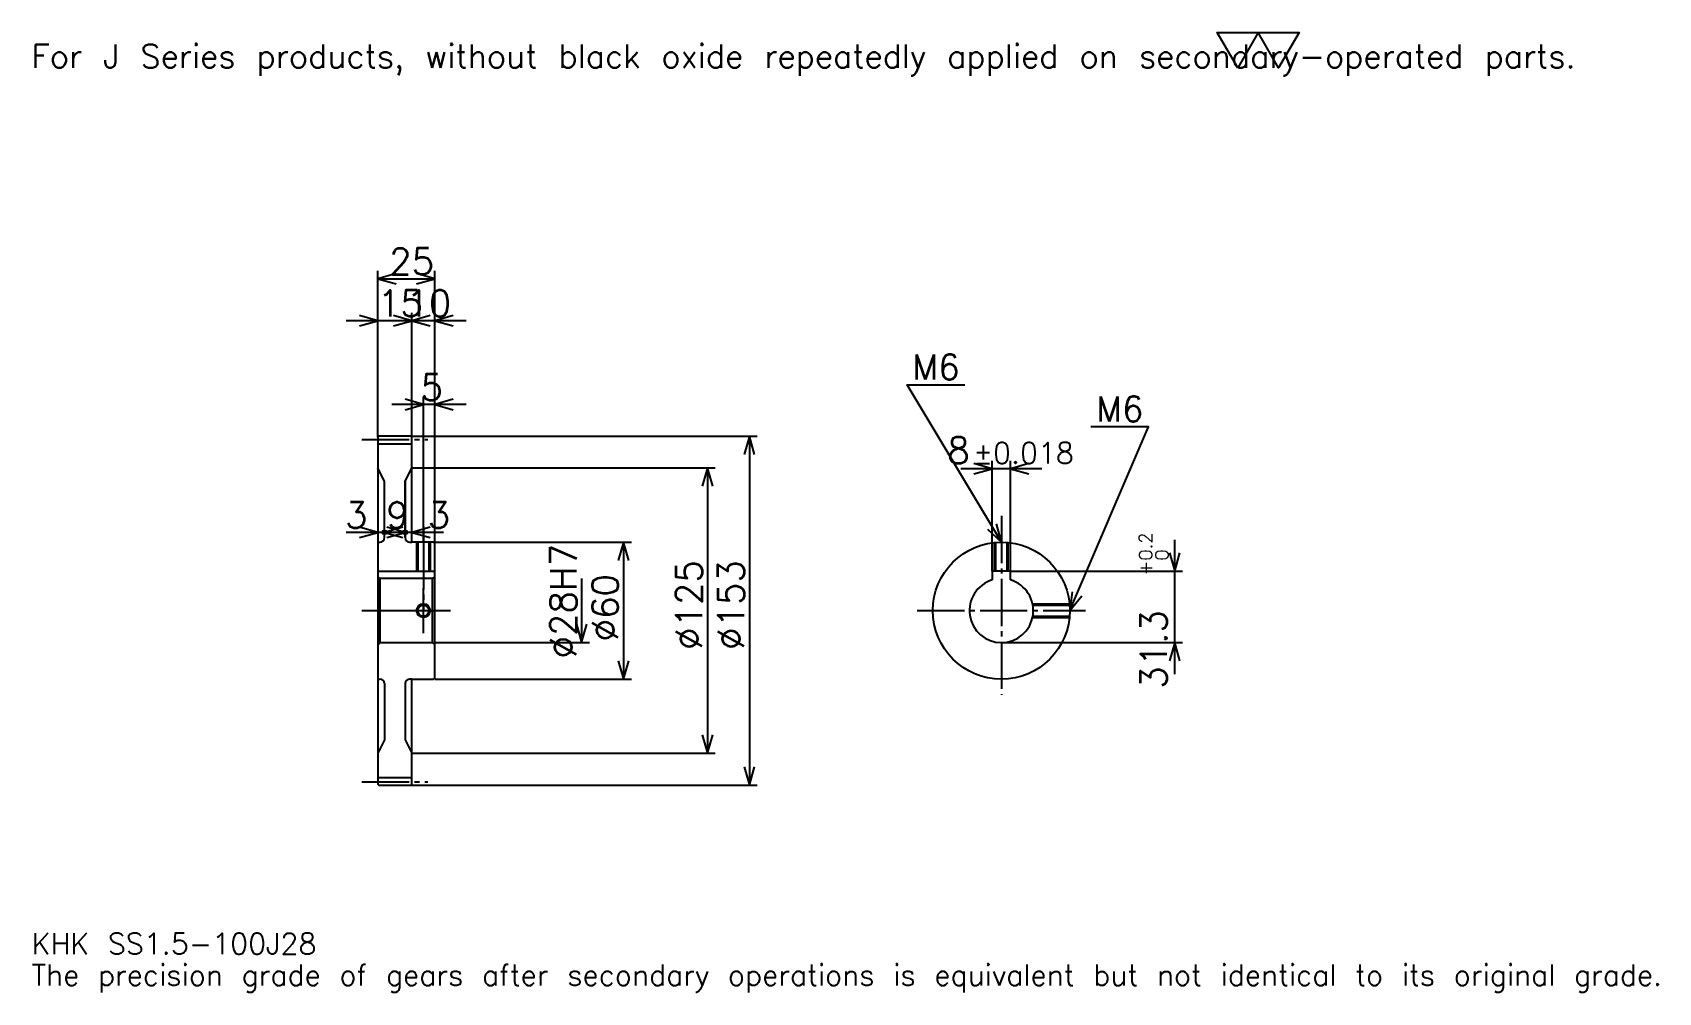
# Model space of a CAD drawing. Extents: x 23 to 736, y 8 to 429.
import ezdxf

# ---------------------------------------------------------------- set-up
doc = ezdxf.new("R2010")
doc.units = 0
doc.linetypes.add('DASHDOT', pattern=[27.567567, 20.675676, -2.297297, 2.297297, -2.297297])
doc.layers.get('0').update_dxf_attribs({"linetype": 'CONTINUOUS'})
doc.layers.add('DASHDOT', color=6, linetype='DASHDOT')
doc.styles.add('KANJI', font='TXT', dxfattribs={"bigfont": 'BIGFONT'})

msp = doc.modelspace()

# ---------------------------------------------------------------- linework, layer by layer
at = {"color": 5}
for p, q in [((174.594589, 252.24324), (174.594589, 324.608093)), ((174.594589, 321.16217), (199.594589, 321.16217)), ((199.594589, 252.24324), (199.594589, 324.608093)), ((203.378372, 302.783783), (160.810806, 302.783783)), ((213.378372, 302.783783), (175.810806, 302.783783)), ((189.594589, 252.24324), (189.594589, 306.229736)), ((213.378372, 266.027039), (180.810806, 266.027039)), ((194.594589, 252.24324), (194.594589, 269.472961)), ((174.594589, 251.74324), (174.594589, 252.24324)), ((189.094589, 252.24324), (199.594589, 252.24324)), ((189.594589, 251.74324), (189.594589, 252.24324)), ((194.594589, 205.74324), (194.594589, 252.24324)), ((194.594589, 205.74324), (194.594589, 252.24324)), ((199.594589, 252.24324), (340.878387, 252.24324)), ((199.594589, 205.24324), (199.594589, 252.24324)), ((337.432434, 252.24324), (337.432434, 99.24324)), ((189.594589, 238.24324), (199.594589, 238.24324)), ((199.594589, 238.24324), (322.5, 238.24324)), ((319.054047, 238.24324), (319.054047, 113.24324)), ((465.621643, 237.905396), (430.054077, 237.905396)), ((443.83783, 193.043243), (443.83783, 241.351349)), ((451.83783, 193.043243), (451.83783, 241.351349)), ((191.378372, 210.040543), (160.810806, 210.040543)), ((200.378372, 210.040543), (163.810806, 210.040543)), ((203.378372, 210.040543), (172.810806, 210.040543)), ((523.783813, 147.959457), (523.783813, 206.827026)), ((199.594589, 205.74324), (285.743225, 205.74324)), ((282.297302, 205.74324), (282.297302, 145.74324)), ((451.83783, 193.043243), (527.229736, 193.043243)), ((263.918915, 189.74324), (263.918915, 161.74324)), ((199.594589, 161.74324), (267.364868, 161.74324)), ((447.83783, 161.74324), (527.229736, 161.74324)), ((199.594589, 145.74324), (285.743225, 145.74324)), ((189.594589, 113.24324), (199.594589, 113.24324)), ((199.594589, 113.24324), (322.5, 113.24324)), ((189.094589, 99.24324), (199.594589, 99.24324)), ((199.594589, 99.24324), (340.878387, 99.24324))]:
    msp.add_line(p, q, dxfattribs=at)
at = {"color": 4}
for p, q in [((174.594589, 248.86824), (189.594589, 248.86824)), ((186.594589, 232.355408), (186.594589, 207.74324)), ((174.594589, 205.74324), (175.594589, 205.74324)), ((188.594589, 205.74324), (189.594589, 205.74324)), ((174.594589, 193.043243), (199.594589, 193.043243)), ((199.594589, 190.74324), (198.594589, 189.74324)), ((174.594589, 160.74324), (175.594589, 161.74324)), ((199.594589, 160.74324), (198.594589, 161.74324)), ((174.594589, 145.74324), (175.594589, 145.74324)), ((186.594589, 143.74324), (186.594589, 119.131073)), ((189.594589, 145.74324), (188.594589, 145.74324)), ((174.594589, 102.61824), (189.594589, 102.61824))]:
    msp.add_line(p, q, dxfattribs=at)
at = {"color": 7}
msp.add_lwpolyline([(551.351379, 413.513519), (542.391907, 429.043243), (578.229736, 429.043243), (569.270325, 413.513519), (560.310852, 429.043243), (551.351379, 413.513519)], dxfattribs=at)
at = {"color": 5}
for points in [[(182.635132, 323.459473), (174.594589, 321.16217), (182.635132, 318.864868)], [(191.554047, 318.864868), (199.594589, 321.16217), (191.554047, 323.459473)], [(166.554047, 300.486481), (174.594589, 302.783783), (166.554047, 305.081085)], [(181.554047, 300.486481), (189.594589, 302.783783), (181.554047, 305.081085)], [(197.635132, 305.081085), (189.594589, 302.783783), (197.635132, 300.486481)], [(207.635132, 305.081085), (199.594589, 302.783783), (207.635132, 300.486481)], [(447.83783, 205.74324), (406.486481, 274.66217), (431.756775, 274.66217)], [(186.554047, 263.729736), (194.594589, 266.027039), (186.554047, 268.32431)], [(207.635132, 268.32431), (199.594589, 266.027039), (207.635132, 263.729736)], [(339.729736, 244.202698), (337.432434, 252.24324), (335.135132, 244.202698)], [(477.83783, 175.74324), (512.297302, 256.283783), (487.027039, 256.283783)], [(321.351349, 230.202698), (319.054047, 238.24324), (316.756744, 230.202698)], [(435.797302, 235.608093), (443.83783, 237.905396), (435.797302, 240.202698)], [(459.878357, 240.202698), (451.83783, 237.905396), (459.878357, 235.608093)], [(441.731079, 211.455994), (447.83783, 205.74324), (445.670959, 213.819901)], [(166.554047, 207.74324), (174.594589, 210.040543), (166.554047, 212.33783)], [(177.594589, 210.040543), (176.905396, 210.729736), (178.283783, 210.729736), (178.283783, 209.351349), (176.905396, 209.351349), (176.905396, 210.729736), (177.594589, 210.040543), (178.283783, 209.351349), (178.283783, 210.729736), (177.594589, 210.040543)], [(185.635132, 212.33783), (177.594589, 210.040543), (185.635132, 207.74324)], [(178.554047, 207.74324), (186.594589, 210.040543), (178.554047, 212.33783)], [(186.594589, 210.040543), (185.905396, 210.729736), (187.283783, 210.729736), (187.283783, 209.351349), (185.905396, 209.351349), (185.905396, 210.729736), (186.594589, 210.040543), (187.283783, 209.351349), (187.283783, 210.729736), (186.594589, 210.040543)], [(197.635132, 212.33783), (189.594589, 210.040543), (197.635132, 207.74324)], [(284.594604, 197.702698), (282.297302, 205.74324), (280, 197.702698)], [(521.486511, 201.083786), (523.783813, 193.043243), (526.081116, 201.083786)], [(478.88855, 184.039246), (477.83783, 175.74324), (483.112793, 182.231918)], [(261.621613, 169.783783), (263.918915, 161.74324), (266.216217, 169.783783)], [(526.081116, 153.702698), (523.783813, 161.74324), (521.486511, 153.702698)], [(280, 153.783783), (282.297302, 145.74324), (284.594604, 153.783783)], [(316.756744, 121.283783), (319.054047, 113.24324), (321.351349, 121.283783)], [(335.135132, 107.283783), (337.432434, 99.24324), (339.729736, 107.283783)]]:
    msp.add_lwpolyline(points, dxfattribs=at)
at = {"color": 4}
for points in [[(189.594589, 251.74324), (189.094589, 252.24324), (175.094589, 252.24324), (174.594589, 251.74324), (174.594589, 160.74324)], [(174.594589, 160.74324), (174.594589, 99.74324), (175.094589, 99.24324), (189.094589, 99.24324), (189.594589, 99.74324), (189.594589, 145.74324), (199.094589, 145.74324), (199.594589, 146.24324), (199.594589, 205.24324), (199.094589, 205.74324), (189.594589, 205.74324), (189.594589, 251.74324)], [(177.594589, 207.74324), (177.594589, 232.355408), (174.594589, 238.24324)], [(186.594589, 207.74324), (186.594589, 232.355408), (189.594589, 238.24324)], [(191.594589, 205.74324), (191.594589, 193.043243)], [(192.134583, 205.74324), (192.134583, 193.043243)], [(197.054596, 205.74324), (197.054596, 193.043243)], [(197.594589, 205.74324), (197.594589, 193.043243)], [(444.83783, 193.043243), (444.83783, 205.592865)], [(445.377869, 193.043243), (445.377869, 205.642212)], [(450.297852, 193.043243), (450.297852, 205.642212)], [(450.83783, 193.043243), (450.83783, 205.592865)], [(451.83783, 189.159653), (451.83783, 193.043243), (443.83783, 193.043243), (443.83783, 189.159653)], [(174.594589, 190.74324), (175.594589, 189.74324), (175.594589, 161.74324), (198.594589, 161.74324), (198.594589, 189.74324), (175.594589, 189.74324)], [(461.512634, 178.74324), (477.687439, 178.74324)], [(461.619995, 178.203247), (477.736816, 178.203247)], [(461.512634, 172.74324), (477.687439, 172.74324)], [(461.619995, 173.283234), (477.736816, 173.283234)], [(177.594589, 143.74324), (177.594589, 119.131073), (174.594589, 113.24324)], [(186.594589, 143.74324), (186.594589, 119.131073), (189.594589, 113.24324)]]:
    msp.add_lwpolyline(points, dxfattribs=at)
for centre, radius in [((447.83783, 175.74324), 30), ((194.594589, 175.74324), 2.46)]:
    msp.add_circle(centre, radius, dxfattribs=at)
at = {"color": 7}
msp.add_circle((194.594589, 175.74324), 3, dxfattribs=at)
at = {"color": 4}
for centre, radius, start, end in [((175.594589, 207.74324), 2, 270, 0), ((188.594589, 207.74324), 2, 180, 270), ((447.83783, 175.74324), 14, 106.601549926, 73.398450074), ((175.594589, 143.74324), 2, 0, 90), ((188.594589, 143.74324), 2, 90, 180)]:
    msp.add_arc(centre, radius, start, end, dxfattribs=at)
at = {"layer": 'DASHDOT', "color": 7}
for p, q in [((167.702698, 250.74324), (196.486481, 250.74324)), ((447.83783, 217.229736), (447.83783, 138.851349)), ((194.594589, 205.74324), (194.594589, 175.74324)), ((167.702698, 175.74324), (206.486481, 175.74324)), ((410.945923, 175.74324), (484.729736, 175.74324)), ((167.702698, 100.74324), (196.486481, 100.74324))]:
    msp.add_line(p, q, dxfattribs=at)
for points in [[(194.594589, 212.635132), (194.594589, 186.151352)], [(194.594589, 165.851349), (194.594589, 185.635132)], [(184.702698, 175.74324), (204.486481, 175.74324)]]:
    msp.add_lwpolyline(points, dxfattribs=at)

# ---------------------------------------------------------------- texts
at = {"color": 7, "style": 'KANJI'}
for s, height, p in [('For J Series products, without black oxide repeatedly applied on secondary-operated parts.', 10.337838, (22.972973, 413.513519)), ('25', 11.486486, (179.628372, 323)), ('15', 11.486486, (174.628372, 304.621643)), ('10', 11.486486, (187.128372, 304.621643)), ('M6', 11.027027, (408.783783, 276.959473)), ('5', 11.486486, (193.361481, 267.864868)), ('M6', 11.027027, (489.324341, 258.581085)), ('8', 11.486486, (424.127441, 240.202698)), ('%%p0.018', 9.189189, (435.497681, 240.202698)), ('3', 11.486486, (160.236481, 211.878372)), ('9', 11.486486, (178.361481, 211.878372)), ('3', 11.486486, (196.486481, 211.878372)), ('KHK SS1.5-100J28', 9.189189, (22.972973, 25.270269)), ('The precision grade of gears after secondary operations is equivalent but not identical to its original grade.', 9.189189, (22.972973, 11.486486))]:
    msp.add_text(s, height=height, dxfattribs=at).set_placement(p)
for s, height, p in [('0.2', 5.743243, (513.905396, 197.661652)), ('%%c28H7', 11.486486, (261.621613, 154.780396)), ('0', 5.743243, (521.027039, 197.661652)), ('%%c125', 11.486486, (316.756744, 158.513519)), ('%%c153', 11.486486, (335.135132, 158.513519)), ('+', 5.743243, (513.905396, 191.229218)), ('%%c60', 11.486486, (280, 162.246613)), ('31.3', 11.486486, (520.33783, 141.511154))]:
    msp.add_text(s, height=height, rotation=90, dxfattribs=at).set_placement(p)

doc.saveas('drawing.dxf')
